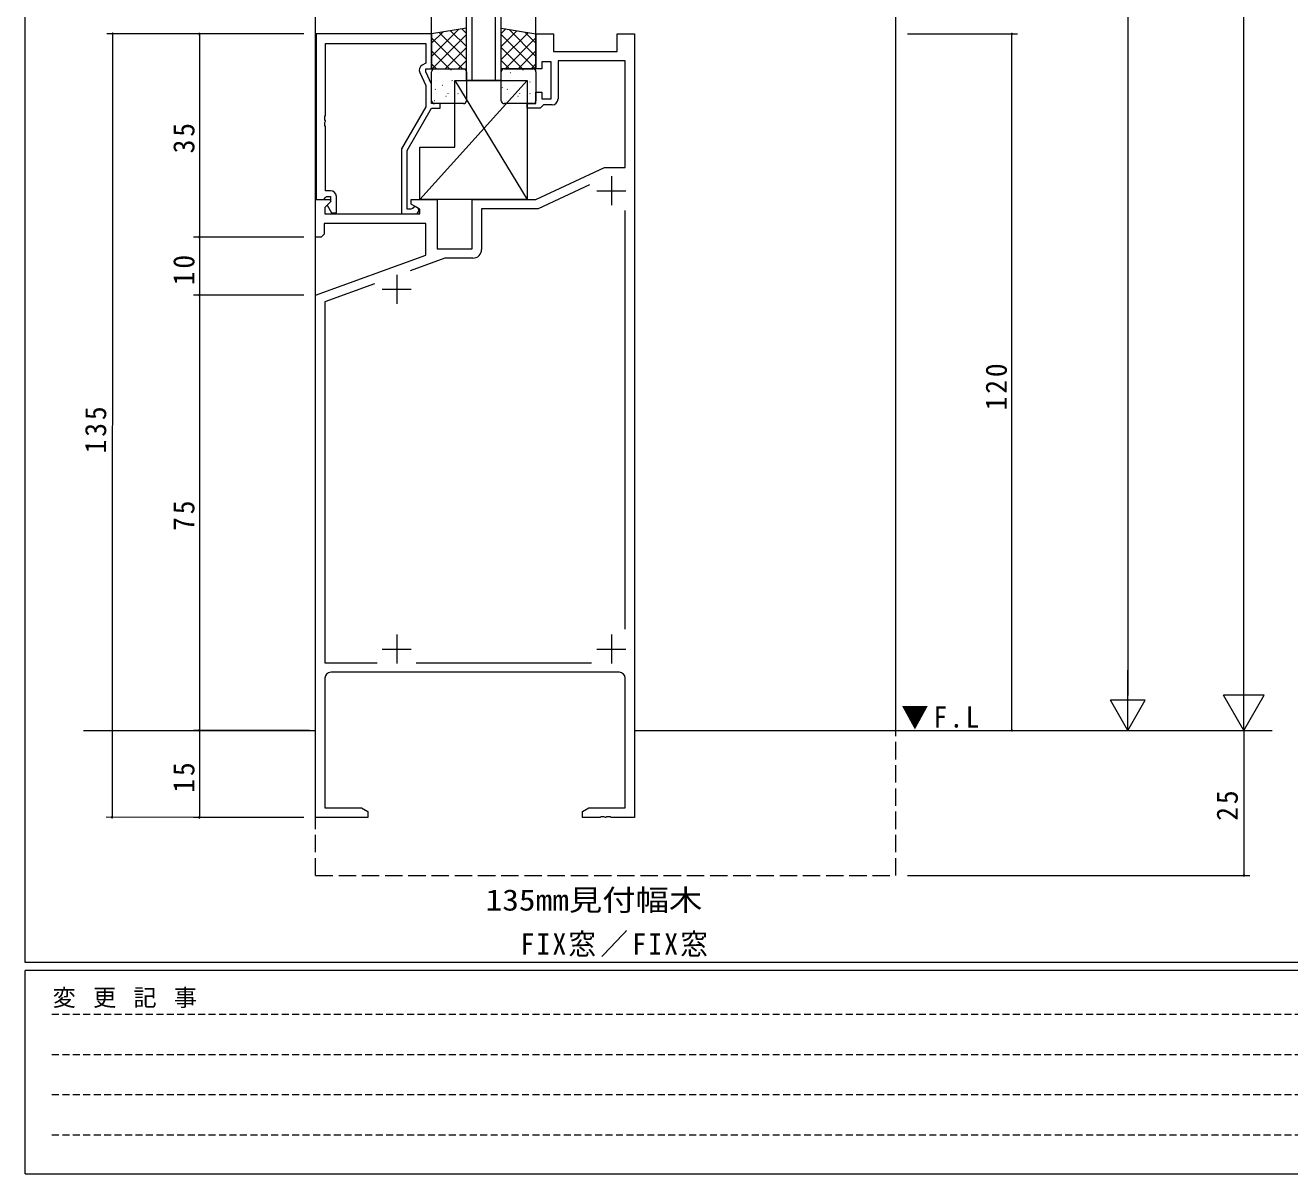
# Model space of a CAD drawing. Units: millimetres on the paper. Extents: x -420 to 373, y -297 to 267.
# Drawn here: x -417.7 to -199.8, y -297 to -99.1 of the extents above; entities that cross this region are included whole.
import ezdxf
from ezdxf.enums import TextEntityAlignment as Align

# ---------------------------------------------------------------- set-up
doc = ezdxf.new("R2010")
doc.units = ezdxf.units.MM
doc.linetypes.add('DASHED1', pattern=[1.8, 1.2, -0.6])
doc.linetypes.add('DASHED3', pattern=[4, 3, -1])
for name, color, linetype, lineweight in [('0-1_USER1', 7, 'Continuous', 9), ('0-3_YKK_11', 7, 'Continuous', 9), ('0-4_YKK_12', 2, 'Continuous', 9), ('0-6_YKK_13', 4, 'Continuous', 9), ('0-7_YKK_D', 6, 'Continuous', 9)]:
    doc.layers.add(name, color=color, linetype=linetype, lineweight=lineweight)
doc.layers.add('0-2_YKK_ZWAK', color=3, linetype='Continuous')
doc.styles.add('ＭＳ ゴシック', font='')
doc.styles.get('ＭＳ ゴシック').set_extended_font_data('MS Gothic')

msp = doc.modelspace()

# ---------------------------------------------------------------- linework, layer by layer
at = {"layer": '0-1_USER1'}
for p, q in [((-417.7, -260.6), (-417.7, 264.4)), ((352.3, -260.6), (-417.7, -260.6)), ((-417.7, -297), (-417.7, -262)), ((314.5, -262), (-417.7, -262)), ((-417.7, -297), (314.5, -297))]:
    msp.add_line(p, q, dxfattribs=at)
at = {"layer": '0-1_USER1', "linetype": 'DASHED1'}
for p, q in [((-413.101, -269.512), (-164.909, -269.512)), ((-413.101, -276.441), (-164.909, -276.441)), ((-413.101, -283.37), (-164.909, -283.37)), ((-413.101, -290.298), (-164.909, -290.298))]:
    msp.add_line(p, q, dxfattribs=at)
at = {"layer": '0-3_YKK_11'}
for p, q in [((-347.694, -100.6), (-367.594, -100.6)), ((-367.594, -100.6), (-367.594, -129.1)), ((-365.964, -102.23), (-348.694, -102.23)), ((-365.964, -114.642), (-365.964, -102.23)), ((-348.694, -102.23), (-348.694, -105.6)), ((-347.694, -106.6), (-347.694, -100.6)), ((-329.694, -100.6), (-326.694, -100.6)), ((-329.694, -106.6), (-329.694, -100.6)), ((-326.694, -100.6), (-326.694, -103.6)), ((-315.694, -100.6), (-312.694, -100.6)), ((-315.694, -103.6), (-315.694, -100.6)), ((-312.694, -100.6), (-312.694, -235.6)), ((-326.694, -103.6), (-315.694, -103.6)), ((-348.694, -105.6), (-349.321, -105.962)), ((-348.694, -106.6), (-347.694, -106.6)), ((-348.694, -107.1), (-348.694, -106.6)), ((-328.694, -106.6), (-329.694, -106.6)), ((-328.694, -105.4), (-328.694, -106.6)), ((-327.094, -105.4), (-328.694, -105.4)), ((-327.094, -111.8), (-327.094, -105.4)), ((-325.894, -105.23), (-325.894, -111.8)), ((-314.324, -105.23), (-325.894, -105.23)), ((-314.324, -123.6), (-314.324, -105.23)), ((-349.727, -107.251), (-348.694, -109.466)), ((-347.694, -109.244), (-348.694, -107.1)), ((-348.694, -109.466), (-348.694, -113.132)), ((-347.694, -112.6), (-347.694, -109.244)), ((-329.694, -110.6), (-328.694, -110.6)), ((-329.694, -112.6), (-329.694, -110.6)), ((-328.694, -110.6), (-328.694, -111.8)), ((-348.694, -113.132), (-352.894, -120.407)), ((-346.194, -112.6), (-347.694, -112.6)), ((-346.194, -113.4), (-346.194, -112.6)), ((-331.194, -112.6), (-329.694, -112.6)), ((-331.194, -113.4), (-331.194, -112.6)), ((-328.694, -113.1), (-328.994, -113.4)), ((-328.694, -111.8), (-327.094, -111.8)), ((-328.394, -112.8), (-328.694, -113.1)), ((-326.894, -112.8), (-328.394, -112.8)), ((-366.084, -114.825), (-365.964, -114.642)), ((-366.084, -115.375), (-366.084, -114.825)), ((-365.964, -115.558), (-366.084, -115.375)), ((-351.894, -120.675), (-347.694, -113.4)), ((-347.694, -113.4), (-346.194, -113.4)), ((-328.994, -113.4), (-331.194, -113.4)), ((-366.084, -115.825), (-365.964, -115.642)), ((-366.084, -116.375), (-366.084, -115.825)), ((-365.964, -116.558), (-366.084, -116.375)), ((-365.964, -115.642), (-365.964, -115.558)), ((-365.964, -127.6), (-365.964, -116.558)), ((-352.894, -120.407), (-352.894, -131.6)), ((-351.894, -130.8), (-351.894, -120.675)), ((-329.694, -129.1), (-317.899, -123.6)), ((-317.899, -123.6), (-314.324, -123.6)), ((-316.694, -125.1), (-316.694, -130.1)), ((-365.094, -127.6), (-365.964, -127.6)), ((-320.463, -126.594), (-329.333, -130.73)), ((-319.194, -127.6), (-314.194, -127.6)), ((-367.694, -129.1), (-365.219, -129.1)), ((-367.694, -135.6), (-367.694, -129.1)), ((-367.594, -129.1), (-366.264, -129.1)), ((-366.264, -129.1), (-365.964, -128.8)), ((-365.058, -129.488), (-366.064, -130.494)), ((-366.064, -130.494), (-366.064, -131.6)), ((-365.964, -128.8), (-365.764, -128.6)), ((-365.764, -128.6), (-365.094, -128.6)), ((-365.094, -129.526), (-365.668, -130.1)), ((-365.668, -130.1), (-364.917, -131.4)), ((-365.219, -129.1), (-365.058, -129.488)), ((-365.094, -128.6), (-365.094, -129.526)), ((-364.094, -131.4), (-364.094, -128.6)), ((-350.993, -130.667), (-351.243, -130.8)), ((-351.194, -129.1), (-346.694, -129.1)), ((-351.194, -129.9), (-351.194, -129.1)), ((-349.694, -130.766), (-351.194, -129.9)), ((-346.694, -129.1), (-346.694, -137.6)), ((-340.694, -129.1), (-329.694, -129.1)), ((-340.694, -137.6), (-340.694, -129.1)), ((-339.064, -130.73), (-339.064, -137.73)), ((-329.333, -130.73), (-339.064, -130.73)), ((-366.064, -131.6), (-349.694, -131.6)), ((-364.917, -131.4), (-364.094, -131.4)), ((-352.894, -131.6), (-350.494, -131.6)), ((-351.243, -130.8), (-351.894, -130.8)), ((-349.694, -131.6), (-349.694, -130.766)), ((-314.324, -203.187), (-314.324, -131.013)), ((-366.194, -133.23), (-366.194, -135.1)), ((-348.694, -133.23), (-366.194, -133.23)), ((-348.694, -138.685), (-348.694, -133.23)), ((-366.694, -135.6), (-367.694, -135.6)), ((-366.194, -135.1), (-366.694, -135.6)), ((-367.694, -145.6), (-348.694, -138.685)), ((-345.427, -139.23), (-351.374, -141.395)), ((-346.694, -137.6), (-340.694, -137.6)), ((-340.564, -139.23), (-345.427, -139.23)), ((-357.532, -143.636), (-366.064, -146.741)), ((-353.694, -142.1), (-353.694, -147.1)), ((-367.694, -235.6), (-367.694, -145.6)), ((-356.194, -144.6), (-351.194, -144.6)), ((-366.064, -146.741), (-366.064, -208.97)), ((-353.694, -204.1), (-353.694, -209.1)), ((-316.694, -204.1), (-316.694, -209.1)), ((-356.194, -206.6), (-351.194, -206.6)), ((-319.194, -206.6), (-314.194, -206.6)), ((-366.064, -208.97), (-357.057, -208.97)), ((-350.332, -208.97), (-320.108, -208.97)), ((-315.324, -210.6), (-365.064, -210.6)), ((-366.064, -211.6), (-366.064, -233.97)), ((-314.324, -233.97), (-314.324, -211.6)), ((-366.064, -233.97), (-359.785, -233.97)), ((-359.785, -233.97), (-358.694, -234.6)), ((-358.694, -234.6), (-358.694, -235.6)), ((-321.694, -234.6), (-320.603, -233.97)), ((-321.694, -235.6), (-321.694, -234.6)), ((-320.603, -233.97), (-314.324, -233.97)), ((-358.694, -235.6), (-367.694, -235.6)), ((-318.653, -235.6), (-321.694, -235.6)), ((-318.469, -235.48), (-318.653, -235.6)), ((-317.919, -235.48), (-318.469, -235.48)), ((-317.736, -235.6), (-317.919, -235.48)), ((-317.653, -235.6), (-317.736, -235.6)), ((-317.469, -235.48), (-317.653, -235.6)), ((-316.919, -235.48), (-317.469, -235.48)), ((-316.736, -235.6), (-316.919, -235.48)), ((-312.694, -235.6), (-316.736, -235.6))]:
    msp.add_line(p, q, dxfattribs=at)
for centre, radius, start, end in [((-348.821, -106.828), 1, 120.00002, 205.00002), ((-326.894, -111.8), 1, 270, 359.99998), ((-365.094, -128.6), 1, 0, 89.99998), ((-350.494, -131), 0.6, 270.00002, 146.25102), ((-340.564, -137.73), 1.5, 270, 359.99998), ((-365.064, -211.6), 1, 90, 179.99998), ((-315.324, -211.6), 1, 0, 89.99998)]:
    msp.add_arc(centre, radius, start, end, dxfattribs=at)
at = {"layer": '0-4_YKK_12'}
for p, q in [((-367.694, -220.6), (-367.694, -12.1)), ((-347.694, -100.6), (-347.694, -12.1)), ((-341.694, -108.6), (-341.694, -12.1)), ((-340.694, -108.6), (-340.694, -12.1)), ((-336.694, -108.6), (-336.694, -12.1)), ((-335.694, -108.6), (-335.694, -12.1)), ((-329.694, -100.6), (-329.694, -12.1)), ((-267.694, -220.6), (-267.694, -12.1)), ((-335.694, -108.6), (-341.694, -108.6)), ((-407.693, -220.6), (-367.694, -220.6)), ((-312.693, -220.6), (-202.812, -220.631))]:
    msp.add_line(p, q, dxfattribs=at)
at = {"layer": '0-4_YKK_12', "linetype": 'DASHED3'}
for p, q in [((-367.694, -245.6), (-367.694, -220.6)), ((-267.694, -245.6), (-267.694, -220.6)), ((-367.694, -245.6), (-267.694, -245.6))]:
    msp.add_line(p, q, dxfattribs=at)
at = {"layer": '0-6_YKK_13'}
for p, q in [((-341.694, -99.6), (-347.694, -100.6)), ((-343.071, -99.829), (-347.694, -104.453)), ((-344.416, -100.054), (-341.694, -102.775)), ((-342.492, -99.733), (-341.694, -100.53)), ((-341.694, -106.6), (-341.694, -99.6)), ((-335.694, -99.6), (-329.694, -100.6)), ((-335.694, -106.6), (-335.694, -99.6)), ((-334.897, -99.733), (-335.694, -100.53)), ((-332.972, -100.054), (-335.694, -102.775)), ((-334.318, -99.829), (-329.694, -104.453)), ((-345.765, -100.278), (-347.694, -102.208)), ((-347.694, -100.6), (-347.694, -106.6)), ((-347.694, -101.266), (-342.36, -106.6)), ((-341.694, -100.698), (-347.596, -106.6)), ((-346.34, -100.374), (-341.694, -105.021)), ((-331.048, -100.374), (-335.694, -105.021)), ((-335.694, -100.698), (-329.792, -106.6)), ((-329.694, -101.266), (-335.029, -106.6)), ((-331.624, -100.278), (-329.694, -102.208)), ((-329.694, -100.6), (-329.694, -106.6)), ((-347.694, -103.511), (-344.605, -106.6)), ((-341.694, -102.943), (-345.351, -106.6)), ((-335.694, -102.943), (-332.037, -106.6)), ((-329.694, -103.511), (-332.784, -106.6)), ((-347.694, -105.756), (-346.85, -106.6)), ((-347.694, -106.6), (-341.694, -106.6)), ((-347.194, -106.6), (-342.194, -106.6)), ((-345.067, -106.695), (-345.06, -106.702)), ((-341.694, -105.188), (-343.106, -106.6)), ((-335.694, -105.188), (-334.283, -106.6)), ((-329.694, -106.6), (-335.694, -106.6)), ((-335.194, -106.6), (-330.194, -106.6)), ((-332.667, -106.695), (-332.66, -106.702)), ((-329.694, -105.756), (-330.538, -106.6)), ((-331.194, -108.601), (-349.694, -129.1)), ((-347.694, -112.1), (-347.694, -107.1)), ((-346.886, -108.677), (-346.88, -108.685)), ((-346.46, -107.221), (-346.416, -107.245)), ((-344.383, -106.788), (-344.339, -106.812)), ((-344.169, -108.567), (-344.122, -108.655)), ((-343.792, -108.678), (-343.748, -108.702)), ((-343.694, -108.601), (-331.194, -129.1)), ((-343.126, -108.862), (-343.119, -108.87)), ((-341.715, -108.246), (-341.694, -108.257)), ((-341.694, -107.1), (-341.694, -112.1)), ((-335.694, -112.1), (-335.694, -107.1)), ((-334.486, -108.677), (-334.48, -108.685)), ((-334.06, -107.221), (-334.016, -107.245)), ((-331.983, -106.788), (-331.939, -106.812)), ((-331.769, -108.567), (-331.722, -108.655)), ((-331.392, -108.678), (-331.348, -108.702)), ((-331.194, -108.601), (-331.194, -129.1)), ((-330.726, -108.862), (-330.719, -108.87)), ((-329.694, -107.1), (-329.694, -112.1)), ((-347.058, -110.092), (-347.011, -110.18)), ((-345.817, -109.412), (-345.773, -109.436)), ((-344.911, -110.882), (-344.905, -110.89)), ((-343.149, -110.87), (-343.105, -110.894)), ((-335.493, -109.845), (-335.449, -109.869)), ((-334.658, -110.092), (-334.611, -110.18)), ((-333.417, -109.412), (-333.373, -109.436)), ((-332.511, -110.882), (-332.505, -110.89)), ((-330.749, -110.87), (-330.705, -110.894)), ((-347.25, -112.036), (-347.206, -112.06)), ((-342.194, -112.6), (-347.194, -112.6)), ((-345.225, -111.302), (-345.181, -111.326)), ((-330.194, -112.6), (-335.194, -112.6)), ((-334.85, -112.036), (-334.806, -112.06)), ((-332.825, -111.302), (-332.781, -111.326))]:
    msp.add_line(p, q, dxfattribs=at)
for points in [[(-349.694, -120.1), (-343.694, -120.1), (-343.694, -108.601), (-331.194, -108.601)], [(-331.194, -129.1), (-349.694, -129.1), (-349.694, -120.1)]]:
    msp.add_lwpolyline(points, dxfattribs=at)
for centre, start, end in [((-347.194, -107.1), 90, 180), ((-342.194, -107.1), 0, 90), ((-335.194, -107.1), 90, 180), ((-330.194, -107.1), 0, 90), ((-347.194, -112.1), 180, 270), ((-342.194, -112.1), 270, 0), ((-335.194, -112.1), 180, 270), ((-330.194, -112.1), 270, 0)]:
    msp.add_arc(centre, 0.5, start, end, dxfattribs=at)
at = {"layer": '0-7_YKK_D'}
for p, q in [((-207.694, -213.6), (-207.694, 202.4)), ((-227.694, 73.4), (-227.694, -214.6)), ((-370.694, -100.597), (-403.65, -100.573)), ((-402.65, -100.574), (-402.75, -235.574)), ((-369.694, -100.6), (-388.694, -100.6)), ((-387.694, -100.6), (-387.694, -135.6)), ((-265.694, -100.6), (-246.694, -100.6)), ((-247.694, -220.6), (-247.694, -100.6)), ((-369.694, -135.6), (-388.694, -135.6)), ((-369.694, -135.6), (-388.694, -135.6)), ((-387.694, -135.6), (-387.694, -145.6)), ((-369.694, -145.6), (-388.694, -145.6)), ((-369.694, -145.6), (-388.694, -145.6)), ((-387.694, -145.6), (-387.694, -220.6)), ((-207.694, -220.6), (-207.694, -208.476)), ((-227.694, -220.6), (-227.694, -210.208)), ((-227.694, -220.6), (-230.694, -215.404)), ((-224.694, -215.404), (-230.694, -215.404)), ((-227.694, -220.6), (-224.694, -215.404)), ((-207.694, -220.6), (-211.194, -214.538)), ((-368.694, -220.6), (-388.694, -220.6)), ((-368.694, -220.6), (-388.694, -220.6)), ((-387.694, -220.6), (-387.694, -235.6)), ((-207.694, -220.6), (-207.694, -245.6)), ((-370.694, -235.598), (-403.75, -235.573)), ((-369.694, -235.6), (-388.694, -235.6)), ((-265.694, -245.6), (-206.694, -245.6))]:
    msp.add_line(p, q, dxfattribs=at)
msp.add_lwpolyline([(-207.694, -220.6), (-204.194, -214.538), (-211.194, -214.538)], dxfattribs=at)
for centre, start, end in [((-402.65, -100.574), 89.95755, 269.95755), ((-402.65, -100.574), 269.95755, 89.95755), ((-387.694, -100.6), 90, 270), ((-387.694, -100.6), 270, 90), ((-247.694, -100.6), 90, 270), ((-247.694, -100.6), 270, 90), ((-387.694, -135.6), 90, 270), ((-387.694, -135.6), 90, 270), ((-387.694, -135.6), 270, 90), ((-387.694, -135.6), 270, 90), ((-387.694, -145.6), 90, 270), ((-387.694, -145.6), 90, 270), ((-387.694, -145.6), 270, 90), ((-387.694, -145.6), 270, 90), ((-387.694, -220.6), 90, 270), ((-387.694, -220.6), 90, 270), ((-387.694, -220.6), 270, 90), ((-387.694, -220.6), 270, 90), ((-247.694, -220.6), 90, 270), ((-247.694, -220.6), 270, 90), ((-402.75, -235.574), 89.95755, 269.95755), ((-402.75, -235.574), 269.95755, 89.95755), ((-387.694, -235.6), 90, 270), ((-387.694, -235.6), 270, 90), ((-207.694, -245.6), 90, 270), ((-207.694, -245.6), 270, 90)]:
    msp.add_arc(centre, 0.106, start, end, dxfattribs=at)

# ---------------------------------------------------------------- texts
at = {"layer": '0-1_USER1', "insert": (-412.986, -268.447), "char_height": 2.933, "attachment_point": 7, "style": 'ＭＳ ゴシック'}
msp.add_mtext('\\T1.16;変\\~更\\~記\\~事', dxfattribs=at)
at = {"layer": '0-2_YKK_ZWAK', "style": 'ＭＳ ゴシック', "width": 1.15}
msp.add_text('135mm見付幅木', height=3.666, dxfattribs=at).set_placement((-338.369, -252.761), align=Align.BOTTOM_LEFT)
at = {"layer": '0-2_YKK_ZWAK', "insert": (-332.346, -259.673), "char_height": 3.666, "attachment_point": 7, "style": 'ＭＳ ゴシック'}
msp.add_mtext('\\T1.16;\\W0.95;FIX窓／FIX窓', dxfattribs=at)
at = {"layer": '0-4_YKK_12', "color": 3, "insert": (-266.766, -220.446), "char_height": 3.666, "attachment_point": 7, "style": 'ＭＳ ゴシック'}
msp.add_mtext('\\T1.17;\\W0.95;▼F.L', dxfattribs=at)
at = {"layer": '0-7_YKK_D', "color": 3, "char_height": 3.666, "attachment_point": 7, "style": 'ＭＳ ゴシック'}
for s, insert, rotation in [('\\T1.21;\\W0.95;35', (-388.494, -121.17), 90), ('\\T1.21;\\W0.95;10', (-388.494, -143.902), 90), ('\\T1.21;\\W0.95;120', (-248.494, -165.461), 90), ('\\T1.21;\\W0.95;135', (-403.704, -172.873), 89.958), ('\\T1.21;\\W0.95;75', (-388.494, -186.231), 90), ('\\T1.21;\\W0.95;15', (-388.494, -231.341), 90), ('\\T1.21;\\W0.95;25', (-208.694, -236.182), 90)]:
    msp.add_mtext(s, dxfattribs=dict(at, insert=insert, rotation=rotation))

doc.saveas('drawing.dxf')
